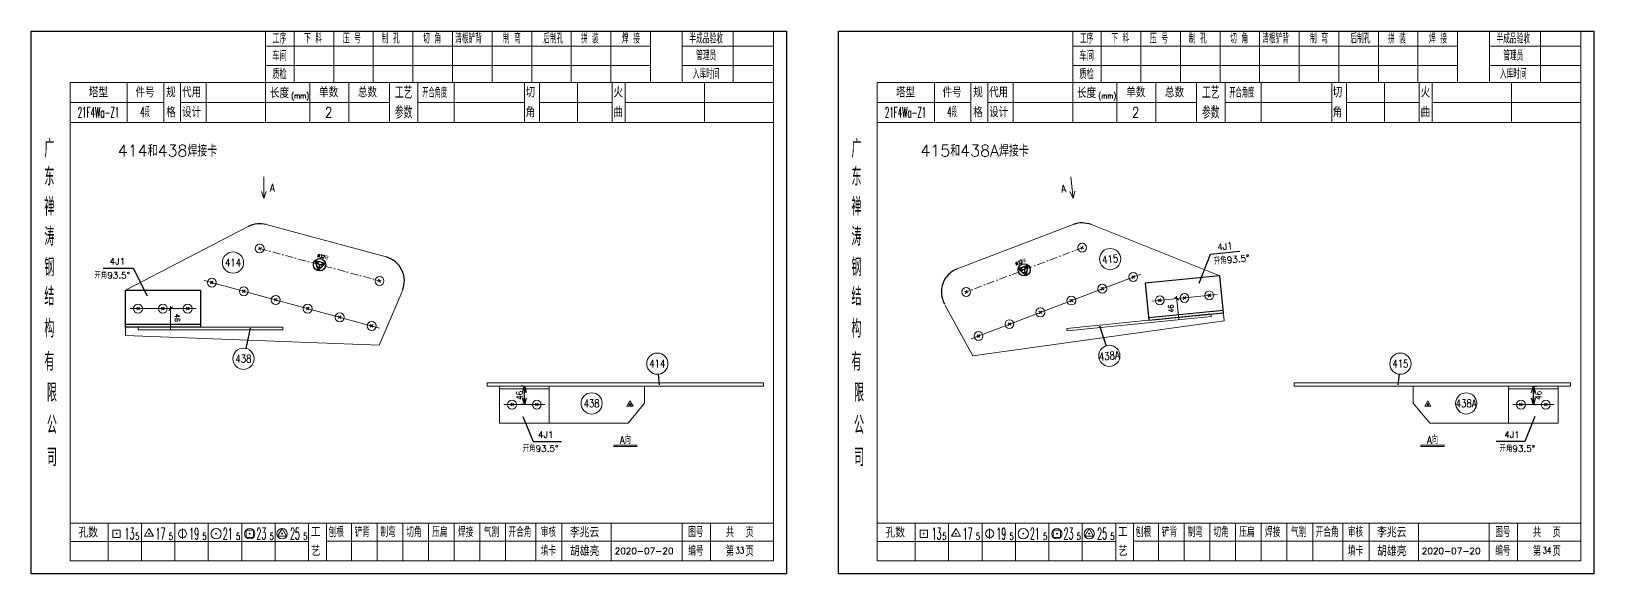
# Model space of a CAD drawing. Extents: x 1310 to 15542, y -76 to 8381.
# Drawn here: x 11817 to 12421, y 3664 to 3874 of the extents above; entities that cross this region are included whole.
import ezdxf
from ezdxf.enums import TextEntityAlignment as Align

# ---------------------------------------------------------------- set-up
doc = ezdxf.new("R2010")
doc.units = 0
doc.header["$MEASUREMENT"] = 0
doc.linetypes.add('一点画线', pattern=[5.2, 3, -1, 0.2, -1])
doc.layers.get('0').update_dxf_attribs({"linetype": 'CONTINUOUS', "lineweight": 25})
doc.layers.get('Defpoints').update_dxf_attribs({"linetype": 'CONTINUOUS'})
for name, color, linetype, lineweight in [('1', 7, 'CONTINUOUS', 25), ('2', 7, 'CONTINUOUS', 25), ('4', 7, 'CONTINUOUS', 25), ('5', 7, 'CONTINUOUS', 25)]:
    doc.layers.add(name, color=color, linetype=linetype, lineweight=lineweight)
doc.styles.add('DimFont', font='simplex.shx', dxfattribs={"width": 0.8, "bigfont": 'gbhzfs.shx'})
doc.styles.add('HZ', font='txt.shx', dxfattribs={"width": 0.7, "oblique": 12, "bigfont": 'hztxt.shx'})
doc.styles.get("Standard").update_dxf_attribs({"font": 'simplex.shx', "width": 0.7, "height": 3, "bigfont": 'gbhzfs.shx'})
doc.dimstyles.new('DHDxfDimStyleOpen30', dxfattribs={"dimtxt": 2.5, "dimasz": 2.5, "dimexe": 1.25, "dimexo": 0.625, "dimtad": 2, "dimtxsty": 'DimFont', "dimblk": 'OPEN30', "dimblk1": 'OPEN30', "dimblk2": 'OPEN30', "dimcen": 2.5, "dimadec": 0, "dimazin": 0, "dimtfac": 1, "dimtmove": 0, "dimatfit": 3, "dimfxl": 0, "dimarcsym": 0})

# ---------------------------------------------------------------- blocks, each defined once
blk = doc.blocks.new('板孔21.5')
at = {"layer": '5', "color": 7, "linetype": 'Continuous', "lineweight": 13}
for p, q in [((-0.3, -0.3), (0.3, 0.3)), ((0.3, -0.3), (-0.3, 0.3))]:
    blk.add_line(p, q, dxfattribs=at)
blk.add_circle((0, 0), 1, dxfattribs=at)
blk = doc.blocks.new('板孔17.5')
at = {"layer": '5', "color": 7, "linetype": 'Continuous', "lineweight": 13}
for p, q in [((0, 1), (-0.866, -0.5)), ((-0.3, -0.3), (0.3, 0.3)), ((0.3, -0.3), (-0.3, 0.3)), ((0.866, -0.5), (0, 1)), ((-0.866, -0.5), (0.866, -0.5))]:
    blk.add_line(p, q, dxfattribs=at)
at = {"layer": '5', "color": 7, "linetype": 'Continuous', "lineweight": 0}
blk.add_circle((0, 0), 0.1, dxfattribs=at)
blk = doc.blocks.new('_OPEN30')
at = {"color": 0, "linetype": 'ByBlock', "lineweight": -2}
for p, q in [((-1, 0.27), (0, 0)), ((0, 0), (-1, -0.27)), ((0, 0), (-1, 0))]:
    blk.add_line(p, q, dxfattribs=at)
blk = doc.blocks.new('*D24')
at = {"color": 0, "linetype": 'Continuous', "lineweight": -2}
for p, q in [((12006.81, 3736.37), (12006.17, 3736.37)), ((12006.81, 3729.24), (12006.17, 3729.24)), ((12007.42, 3731.74), (12007.42, 3733.87))]:
    blk.add_line(p, q, dxfattribs=at)
at = {"layer": 'Defpoints', "color": 0, "linetype": 'Continuous'}
for p in [(12007.42, 3736.37), (12007.43, 3736.37), (12007.43, 3729.24)]:
    blk.add_point(p, dxfattribs=at)
at = {"color": 0, "linetype": 'Continuous', "lineweight": -2, "xscale": 2.5, "yscale": 2.5, "zscale": 2.5}
for p, rotation in [((12007.42, 3736.37), 90), ((12007.42, 3729.24), 270)]:
    blk.add_blockref('_OPEN30', p, dxfattribs=dict(at, rotation=rotation))
at = {"color": 0, "linetype": 'Continuous', "insert": (12005.55, 3732.8), "char_height": 2.5, "attachment_point": 5, "rotation": 90, "style": 'DimFont'}
blk.add_mtext('46', dxfattribs=at)
blk = doc.blocks.new('*D27')
at = {"color": 0, "linetype": 'Continuous', "lineweight": -2}
for p, q in [((12398.24, 3736.37), (12398.88, 3736.37)), ((12397.63, 3731.74), (12397.63, 3733.87)), ((12398.24, 3729.24), (12398.88, 3729.24))]:
    blk.add_line(p, q, dxfattribs=at)
at = {"layer": 'Defpoints', "color": 0, "linetype": 'Continuous'}
for p in [(12397.62, 3736.37), (12397.63, 3736.37), (12397.62, 3729.24)]:
    blk.add_point(p, dxfattribs=at)
at = {"color": 0, "linetype": 'Continuous', "lineweight": -2, "xscale": 2.5, "yscale": 2.5, "zscale": 2.5}
for p, rotation in [((12397.63, 3736.37), 90), ((12397.63, 3729.24), 270)]:
    blk.add_blockref('_OPEN30', p, dxfattribs=dict(at, rotation=rotation))
at = {"color": 0, "linetype": 'Continuous', "insert": (12399.5, 3732.8), "char_height": 2.5, "attachment_point": 5, "rotation": 90, "style": 'DimFont'}
blk.add_mtext('46', dxfattribs=at)
blk = doc.blocks.new('CTJGK')
at = {"color": 6, "linetype": 'Continuous'}
for p, q in [((0, 209.97), (292.13, 209.97)), ((0, 0), (0, 209.97)), ((292.13, 209.97), (292.13, 0)), ((292.13, 0), (0, 0))]:
    blk.add_line(p, q, dxfattribs=at)

msp = doc.modelspace()

# ---------------------------------------------------------------- linework, layer by layer
at = {"color": 2}
for p, q in [((11926.559, 3785.064), (11930.529, 3783.988)), ((11927.612, 3781.088), (11926.559, 3785.064)), ((11930.529, 3783.988), (11927.612, 3781.088)), ((12202.197, 3783.24), (12198.354, 3781.774)), ((12201.546, 3779.179), (12202.197, 3783.24)), ((12198.354, 3781.774), (12201.546, 3779.179))]:
    msp.add_line(p, q, dxfattribs=at)
for p, q in [((11928.233, 3783.38), (11926.559, 3785.064)), ((11928.233, 3783.38), (11927.612, 3781.088)), ((11928.233, 3783.38), (11930.529, 3783.988)), ((12200.699, 3781.398), (12202.197, 3783.24)), ((12200.699, 3781.398), (12198.354, 3781.774)), ((12200.699, 3781.398), (12201.546, 3779.179))]:
    msp.add_line(p, q)
at = {"color": 0, "linetype": 'Continuous'}
for p, q in [((12272.601, 3787.309), (12268.21, 3776.081)), ((12284.1, 3788.461), (12272.601, 3787.309)), ((11844.544, 3782.093), (11856.1, 3782.093)), ((11856.1, 3782.093), (11861.589, 3771.359)), ((12276.323, 3779.133), (12247.534, 3776.248)), ((12277.759, 3764.803), (12276.323, 3779.133)), ((11853.212, 3773.587), (11882.145, 3773.587)), ((11853.212, 3759.185), (11853.212, 3773.587)), ((11882.145, 3773.587), (11882.145, 3759.185)), ((12247.534, 3776.248), (12248.97, 3761.918)), ((12248.87, 3762.913), (12277.659, 3765.798)), ((12248.97, 3761.918), (12277.759, 3764.803)), ((11882.145, 3760.185), (11853.212, 3760.185)), ((11882.145, 3759.185), (11853.212, 3759.185)), ((11901.406, 3758.883), (11899.669, 3750.988)), ((12229.836, 3759.698), (12232.351, 3752.015)), ((12059.666, 3736.832), (12059.255, 3741)), ((12345.384, 3736.832), (12345.796, 3741)), ((12006.814, 3724.605), (12010.753, 3714.996)), ((12398.237, 3724.605), (12394.298, 3714.996)), ((12010.753, 3714.996), (12021.753, 3714.996)), ((12394.298, 3714.996), (12383.298, 3714.996))]:
    msp.add_line(p, q, dxfattribs=at)
for centre, radius in [((11928.233, 3783.38), 2.375), ((11928.233, 3783.38), 1.187), ((12200.699, 3781.398), 2.375), ((12200.699, 3781.398), 1.187)]:
    msp.add_circle(centre, radius)
for centre, start, end in [((11905.062, 3789.66), 74.834253, 117.412651), ((12223.128, 3789.957), 68.309476, 110.887875), ((11951.404, 3777.099), 337.029151, 74.834253), ((12178.27, 3772.838), 110.887875, 208.692977)]:
    msp.add_arc(centre, 9.603, start, end, dxfattribs=at)
at = {"layer": '1', "color": 7, "linetype": 'Continuous', "lineweight": 18}
for p, q in [((11907.575, 3798.929), (11953.916, 3786.368)), ((12219.705, 3798.929), (12174.846, 3781.81))]:
    msp.add_line(p, q, dxfattribs=at)
at = {"layer": '2', "color": 9, "linetype": '一点画线', "lineweight": 13}
for p, q in [((11905.062, 3789.66), (11951.404, 3777.099)), ((12223.128, 3789.957), (12178.27, 3772.838))]:
    msp.add_line(p, q, dxfattribs=at)
at = {"layer": '4', "color": 1, "linetype": 'Continuous', "lineweight": 18}
for p, q in [((11816.712, 3873.741), (11816.712, 3663.771)), ((12108.842, 3873.741), (11816.712, 3873.741)), ((11907.342, 3873.741), (11907.342, 3853.901)), ((11918.372, 3873.741), (11918.372, 3853.881)), ((11933.682, 3873.741), (11933.682, 3853.881)), ((11949.002, 3873.741), (11949.002, 3853.881)), ((11964.312, 3873.741), (11964.312, 3853.881)), ((11979.622, 3873.741), (11979.622, 3853.881)), ((11994.932, 3873.741), (11994.932, 3853.881)), ((12010.252, 3873.741), (12010.252, 3853.881)), ((12025.562, 3873.741), (12025.562, 3853.881)), ((12040.872, 3873.741), (12040.872, 3853.881)), ((12056.182, 3873.741), (12056.182, 3853.901)), ((12056.182, 3873.741), (12056.182, 3853.881)), ((12068.462, 3873.741), (12068.462, 3853.881)), ((12088.212, 3873.741), (12088.212, 3853.881)), ((12103.792, 3873.741), (12103.792, 3853.881)), ((12108.842, 3843.941), (12108.842, 3873.741)), ((12128.842, 3873.741), (12128.842, 3663.771)), ((12420.972, 3873.741), (12128.842, 3873.741)), ((12219.472, 3873.741), (12219.472, 3853.901)), ((12230.502, 3873.741), (12230.502, 3853.881)), ((12245.812, 3873.741), (12245.812, 3853.881)), ((12261.132, 3873.741), (12261.132, 3853.881)), ((12276.442, 3873.741), (12276.442, 3853.881)), ((12291.752, 3873.741), (12291.752, 3853.881)), ((12307.062, 3873.741), (12307.062, 3853.881)), ((12322.382, 3873.741), (12322.382, 3853.881)), ((12337.692, 3873.741), (12337.692, 3853.881)), ((12353.002, 3873.741), (12353.002, 3853.881)), ((12368.312, 3873.741), (12368.312, 3853.901)), ((12368.312, 3873.741), (12368.312, 3853.881)), ((12380.592, 3873.741), (12380.592, 3853.881)), ((12400.342, 3873.741), (12400.342, 3853.881)), ((12415.922, 3873.741), (12415.922, 3853.881)), ((12420.972, 3843.941), (12420.972, 3873.741)), ((12056.182, 3868.011), (11907.342, 3868.011)), ((12103.792, 3868.011), (12068.462, 3868.011)), ((12368.312, 3868.011), (12219.472, 3868.011)), ((12415.922, 3868.011), (12380.592, 3868.011)), ((12056.182, 3860.531), (11907.342, 3860.531)), ((12103.792, 3860.531), (12068.462, 3860.531)), ((12368.312, 3860.531), (12219.472, 3860.531)), ((12415.922, 3860.531), (12380.592, 3860.531)), ((11831.722, 3853.881), (11831.722, 3668.821)), ((12103.792, 3853.881), (11831.722, 3853.881)), ((11853.842, 3853.891), (11853.842, 3838.471)), ((11867.992, 3838.471), (11867.992, 3853.881)), ((11874.492, 3838.471), (11874.492, 3853.881)), ((11884.362, 3853.881), (11884.362, 3838.471)), ((11907.342, 3853.901), (11907.342, 3838.471)), ((11924.462, 3853.881), (11924.462, 3838.471)), ((11939.512, 3853.881), (11939.512, 3838.471)), ((11955.212, 3853.881), (11955.212, 3838.471)), ((11966.272, 3853.881), (11966.272, 3838.471)), ((11980.222, 3853.881), (11980.222, 3838.471)), ((12007.522, 3853.881), (12007.522, 3838.471)), ((12013.282, 3853.881), (12013.282, 3838.471)), ((12027.902, 3853.881), (12027.902, 3838.471)), ((12041.362, 3853.881), (12041.362, 3838.471)), ((12046.352, 3853.881), (12046.352, 3838.471)), ((12077.092, 3853.881), (12077.092, 3838.471)), ((12103.792, 3668.821), (12103.792, 3853.881)), ((12143.852, 3853.881), (12143.852, 3668.821)), ((12415.922, 3853.881), (12143.852, 3853.881)), ((12165.972, 3853.891), (12165.972, 3838.471)), ((12180.122, 3838.471), (12180.122, 3853.881)), ((12186.622, 3838.471), (12186.622, 3853.881)), ((12196.492, 3853.881), (12196.492, 3838.471)), ((12219.472, 3853.901), (12219.472, 3838.471)), ((12236.592, 3853.881), (12236.592, 3838.471)), ((12251.642, 3853.881), (12251.642, 3838.471)), ((12267.342, 3853.881), (12267.342, 3838.471)), ((12278.402, 3853.881), (12278.402, 3838.471)), ((12292.352, 3853.881), (12292.352, 3838.471)), ((12319.652, 3853.881), (12319.652, 3838.471)), ((12325.412, 3853.881), (12325.412, 3838.471)), ((12340.032, 3853.881), (12340.032, 3838.471)), ((12353.492, 3853.881), (12353.492, 3838.471)), ((12358.482, 3853.881), (12358.482, 3838.471)), ((12389.222, 3853.881), (12389.222, 3838.471)), ((12415.922, 3668.821), (12415.922, 3853.881)), ((11867.992, 3846.121), (11831.722, 3846.121)), ((11955.212, 3846.171), (11874.492, 3846.171)), ((11966.272, 3846.171), (12007.522, 3846.171)), ((12013.282, 3846.171), (12041.362, 3846.171)), ((12046.352, 3846.171), (12103.972, 3846.171)), ((12108.842, 3663.771), (12108.842, 3843.941)), ((12180.122, 3846.121), (12143.852, 3846.121)), ((12267.342, 3846.171), (12186.622, 3846.171)), ((12278.402, 3846.171), (12319.652, 3846.171)), ((12325.412, 3846.171), (12353.492, 3846.171)), ((12358.482, 3846.171), (12416.102, 3846.171)), ((12420.972, 3663.771), (12420.972, 3843.941)), ((12103.972, 3838.471), (11831.722, 3838.471)), ((12416.102, 3838.471), (12143.852, 3838.471)), ((11831.722, 3683.351), (12103.792, 3683.351)), ((11846.412, 3683.351), (11846.412, 3668.821)), ((11859.342, 3668.821), (11859.342, 3683.351)), ((11872.272, 3683.351), (11872.272, 3668.821)), ((11885.192, 3668.821), (11885.192, 3683.351)), ((11898.122, 3683.351), (11898.122, 3668.821)), ((11911.052, 3668.821), (11911.052, 3683.351)), ((11923.972, 3668.821), (11923.972, 3683.351)), ((11930.842, 3668.821), (11930.842, 3683.351)), ((11940.502, 3668.821), (11940.502, 3683.351)), ((11950.442, 3668.821), (11950.442, 3683.351)), ((11960.382, 3668.821), (11960.382, 3683.351)), ((11970.332, 3668.821), (11970.332, 3683.351)), ((11980.272, 3668.821), (11980.272, 3683.351)), ((11990.212, 3668.821), (11990.212, 3683.351)), ((12000.162, 3668.821), (12000.162, 3683.351)), ((12011.802, 3668.821), (12011.802, 3683.351)), ((12021.952, 3668.821), (12021.952, 3683.351)), ((12041.012, 3668.821), (12041.012, 3683.351)), ((12068.392, 3668.821), (12068.392, 3683.351)), ((12079.352, 3668.821), (12079.352, 3683.351)), ((12143.852, 3683.351), (12415.922, 3683.351)), ((12158.542, 3683.351), (12158.542, 3668.821)), ((12171.472, 3668.821), (12171.472, 3683.351)), ((12184.402, 3683.351), (12184.402, 3668.821)), ((12197.322, 3668.821), (12197.322, 3683.351)), ((12210.252, 3683.351), (12210.252, 3668.821)), ((12223.182, 3668.821), (12223.182, 3683.351)), ((12236.102, 3668.821), (12236.102, 3683.351)), ((12242.972, 3668.821), (12242.972, 3683.351)), ((12252.632, 3668.821), (12252.632, 3683.351)), ((12262.572, 3668.821), (12262.572, 3683.351)), ((12272.512, 3668.821), (12272.512, 3683.351)), ((12282.462, 3668.821), (12282.462, 3683.351)), ((12292.402, 3668.821), (12292.402, 3683.351)), ((12302.342, 3668.821), (12302.342, 3683.351)), ((12312.292, 3668.821), (12312.292, 3683.351)), ((12323.932, 3668.821), (12323.932, 3683.351)), ((12334.082, 3668.821), (12334.082, 3683.351)), ((12353.142, 3668.821), (12353.142, 3683.351)), ((12380.522, 3668.821), (12380.522, 3683.351)), ((12391.482, 3668.821), (12391.482, 3683.351)), ((11923.972, 3676.221), (11831.722, 3676.221)), ((11930.802, 3676.381), (12103.792, 3676.381)), ((12236.102, 3676.221), (12143.852, 3676.221)), ((12242.932, 3676.381), (12415.922, 3676.381)), ((11831.722, 3668.821), (12103.792, 3668.821)), ((12143.852, 3668.821), (12415.922, 3668.821)), ((11816.712, 3663.771), (12108.842, 3663.771)), ((12128.842, 3663.771), (12420.972, 3663.771))]:
    msp.add_line(p, q, dxfattribs=at)
at = {"layer": '4', "color": 7, "linetype": 'Continuous', "lineweight": 13}
for p, q in [((11848.298, 3677.857), (11848.298, 3680.685)), ((11848.298, 3680.685), (11851.126, 3680.685)), ((11851.126, 3680.685), (11851.126, 3677.857)), ((11862.212, 3681.271), (11860.48, 3678.271)), ((11863.944, 3678.271), (11862.212, 3681.271)), ((11875.212, 3681.271), (11875.212, 3677.271)), ((11899.798, 3677.857), (11899.798, 3680.685)), ((11899.798, 3680.685), (11902.626, 3680.685)), ((11902.626, 3680.685), (11902.626, 3677.857)), ((11913.712, 3681.271), (11911.98, 3678.271)), ((11915.444, 3678.271), (11913.712, 3681.271)), ((12160.428, 3677.857), (12160.428, 3680.685)), ((12160.428, 3680.685), (12163.256, 3680.685)), ((12163.256, 3680.685), (12163.256, 3677.857)), ((12174.342, 3681.271), (12172.61, 3678.271)), ((12176.074, 3678.271), (12174.342, 3681.271)), ((12187.342, 3681.271), (12187.342, 3677.271)), ((12211.928, 3677.857), (12211.928, 3680.685)), ((12211.928, 3680.685), (12214.756, 3680.685)), ((12214.756, 3680.685), (12214.756, 3677.857)), ((12225.842, 3681.271), (12224.11, 3678.271)), ((12227.574, 3678.271), (12225.842, 3681.271)), ((11851.126, 3677.857), (11848.298, 3677.857)), ((11849.512, 3679.071), (11849.912, 3679.471)), ((11849.912, 3679.071), (11849.512, 3679.471)), ((11860.48, 3678.271), (11863.944, 3678.271)), ((11862.012, 3679.071), (11862.412, 3679.471)), ((11862.412, 3679.071), (11862.012, 3679.471)), ((11888.012, 3679.071), (11888.412, 3679.471)), ((11888.412, 3679.071), (11888.012, 3679.471)), ((11902.626, 3677.857), (11899.798, 3677.857)), ((11901.012, 3679.071), (11901.412, 3679.471)), ((11901.412, 3679.071), (11901.012, 3679.471)), ((11911.98, 3678.271), (11915.444, 3678.271)), ((11913.512, 3679.071), (11913.912, 3679.471)), ((11913.912, 3679.071), (11913.512, 3679.471)), ((12163.256, 3677.857), (12160.428, 3677.857)), ((12161.642, 3679.071), (12162.042, 3679.471)), ((12162.042, 3679.071), (12161.642, 3679.471)), ((12172.61, 3678.271), (12176.074, 3678.271)), ((12174.142, 3679.071), (12174.542, 3679.471)), ((12174.542, 3679.071), (12174.142, 3679.471)), ((12200.142, 3679.071), (12200.542, 3679.471)), ((12200.542, 3679.071), (12200.142, 3679.471)), ((12214.756, 3677.857), (12211.928, 3677.857)), ((12213.142, 3679.071), (12213.542, 3679.471)), ((12213.542, 3679.071), (12213.142, 3679.471)), ((12224.11, 3678.271), (12227.574, 3678.271)), ((12225.642, 3679.071), (12226.042, 3679.471)), ((12226.042, 3679.071), (12225.642, 3679.471))]:
    msp.add_line(p, q, dxfattribs=at)
for centre, radius in [((11875.212, 3679.271), 1.6), ((11888.212, 3679.271), 2), ((11901.212, 3679.271), 2), ((11913.712, 3679.271), 2), ((12187.342, 3679.271), 1.6), ((12200.342, 3679.271), 2), ((12213.342, 3679.271), 2), ((12225.842, 3679.271), 2)]:
    msp.add_circle(centre, radius, dxfattribs=at)
at = {"layer": '5', "color": 7, "linetype": 'Continuous', "lineweight": 13}
for p, q in [((11906.654, 3808.953), (11906.654, 3817.353)), ((12219.621, 3808.995), (12218.784, 3817.353)), ((11906.654, 3808.953), (11905.72, 3811.753)), ((11906.654, 3808.953), (11907.587, 3811.753)), ((12219.621, 3808.995), (12218.413, 3811.688)), ((12219.621, 3808.995), (12220.271, 3811.874)), ((11853.212, 3773.587), (11900.641, 3798.185)), ((12276.323, 3779.133), (12226.677, 3798.88)), ((12278.077, 3761.616), (12276.323, 3779.133)), ((11853.213, 3755.981), (11853.212, 3773.587)), ((11960.096, 3773.017), (11951.303, 3752.254)), ((12170.029, 3767.909), (12180.848, 3748.126)), ((11858.015, 3759.185), (11914.07, 3759.185)), ((11858.015, 3759.185), (11858.015, 3758.222)), ((11914.07, 3759.185), (11914.07, 3758.222)), ((12180.848, 3748.126), (12278.077, 3761.616)), ((12272.98, 3764.324), (12217.204, 3758.735)), ((12217.204, 3758.735), (12217.3, 3757.777)), ((12273.076, 3763.366), (12217.3, 3757.777)), ((12272.98, 3764.324), (12273.076, 3763.366)), ((11951.303, 3752.254), (11853.213, 3755.981)), ((11858.015, 3758.222), (11914.07, 3758.222)), ((11993.018, 3736.371), (11993.018, 3737.651)), ((11993.018, 3737.651), (12099.902, 3737.651)), ((12099.902, 3736.371), (11993.018, 3736.371)), ((11997.822, 3736.371), (12053.877, 3736.371)), ((11997.838, 3722.041), (11997.822, 3736.371)), ((11997.822, 3736.371), (12053.877, 3736.371)), ((11997.822, 3735.371), (12017.028, 3735.371)), ((12017.044, 3722.064), (12017.026, 3736.394)), ((12053.877, 3736.371), (12053.877, 3729.828)), ((12099.902, 3737.651), (12099.902, 3736.371)), ((12412.032, 3737.651), (12305.148, 3737.651)), ((12305.148, 3737.651), (12305.148, 3736.371)), ((12305.148, 3736.371), (12412.032, 3736.371)), ((12407.229, 3736.371), (12351.174, 3736.371)), ((12351.174, 3736.371), (12351.174, 3729.828)), ((12407.229, 3736.371), (12351.174, 3736.371)), ((12388.007, 3722.064), (12388.024, 3736.394)), ((12407.229, 3735.371), (12388.023, 3735.371)), ((12407.213, 3722.041), (12407.229, 3736.371)), ((12412.032, 3736.371), (12412.032, 3737.651)), ((12053.877, 3729.828), (12047.495, 3722.1)), ((12351.174, 3729.828), (12357.556, 3722.1)), ((12047.495, 3722.1), (11997.838, 3722.041)), ((12357.556, 3722.1), (12407.213, 3722.041)), ((12041.86, 3713.541), (12051.06, 3713.541)), ((12041.86, 3713.041), (12051.06, 3713.041)), ((12363.19, 3713.541), (12353.99, 3713.541)), ((12363.19, 3713.041), (12353.99, 3713.041))]:
    msp.add_line(p, q, dxfattribs=at)
at = {"layer": '5', "color": 94, "linetype": 'Continuous', "lineweight": 13}
for p, q in [((11883.565, 3777.247), (11951.333, 3758.878)), ((12245.756, 3779.749), (12180.158, 3754.715)), ((12275.345, 3771.797), (12250.072, 3769.267)), ((11854.917, 3766.385), (11880.316, 3766.387)), ((11999.534, 3729.227), (12015.331, 3729.246)), ((12405.517, 3729.227), (12389.72, 3729.246))]:
    msp.add_line(p, q, dxfattribs=at)
at = {"layer": '5', "color": 8, "linetype": 'Continuous', "lineweight": 13}
for p, q in [((12258.949, 3770.866), (12260.497, 3769.6)), ((12260.541, 3762.073), (12259.623, 3771.228)), ((11867.617, 3766.386), (11871.617, 3766.386)), ((11871.324, 3767.093), (11869.91, 3765.679)), ((11870.617, 3758.185), (11870.617, 3767.386)), ((12262.708, 3770.532), (12258.728, 3770.133))]:
    msp.add_line(p, q, dxfattribs=at)
at = {"layer": '5', "color": 7, "linetype": 'Continuous', "lineweight": 13}
for centre in [(12233.961, 3785.559), (11894.722, 3784.204), (11898.788, 3746.983), (12058.852, 3745.08), (12233.627, 3748.118), (12346.199, 3745.08), (12033.415, 3729.704), (12371.636, 3729.704)]:
    msp.add_circle(centre, 4.1, dxfattribs=at)

# ---------------------------------------------------------------- block references
at = {"color": 0, "linetype": 'Continuous'}
for p in [(11816.712, 3663.771), (12128.842, 3663.771)]:
    msp.add_blockref('CTJGK', p, dxfattribs=at)
at = {"layer": '1', "color": 7, "linetype": 'Continuous', "lineweight": 0, "yscale": 1.72050292097083, "zscale": 1.720502920970603}
for p, xscale, rotation in [((11905.062, 3789.66), -1.720502920969125, 164.8342528270491), ((12223.128, 3789.957), 1.720502920970678, 200.8878747315923), ((11951.404, 3777.099), -1.720502920969125, 164.8342528270491), ((12178.27, 3772.838), 1.720502920970678, 200.8878747315923)]:
    msp.add_blockref('板孔21.5', p, dxfattribs=dict(at, xscale=xscale, rotation=rotation))
at = {"layer": '5', "color": 1, "linetype": 'Continuous', "lineweight": 13}
for name, p, xscale, yscale, zscale in [('板孔21.5', (11886.554, 3776.437), 1.720511572275427, 1.720511572275427, 1.720511572275882), ('板孔21.5', (11898.912, 3773.087), 1.720511572275427, 1.720511572275427, 1.720511572275882), ('板孔21.5', (11911.27, 3769.737), 1.720511572275427, 1.720511572275427, 1.720511572275882), ('板孔21.5', (11858.014, 3766.385), 1.720511572275427, 1.720511572275427, 1.720511572275882), ('板孔21.5', (11867.617, 3766.386), 1.720511572275427, 1.720511572275427, 1.720511572275882), ('板孔21.5', (11877.219, 3766.386), 1.720511572275427, 1.720511572275427, 1.720511572275882), ('板孔21.5', (11923.628, 3766.388), 1.720511572275427, 1.720511572275427, 1.720511572275882), ('板孔21.5', (11935.986, 3763.038), 1.720511572275427, 1.720511572275427, 1.720511572275882), ('板孔21.5', (11948.344, 3759.689), 1.720511572275427, 1.720511572275427, 1.720511572275882), ('板孔21.5', (12002.631, 3729.231), 1.720511572275427, 1.720511572275427, 1.720511572275882), ('板孔21.5', (12012.234, 3729.242), 1.720511572275427, 1.720511572275427, 1.720511572275882), ('板孔17.5', (12048.245, 3729.285), 1.400416396038054, 1.400416396038054, 1.400416396038509), ('板孔17.5', (12356.806, 3729.285), -1.400416396038054, 1.400416396038054, 1.400416396038509), ('板孔21.5', (12392.817, 3729.242), -1.720511572275427, 1.720511572275427, 1.720511572275882), ('板孔21.5', (12402.42, 3729.231), -1.720511572275427, 1.720511572275427, 1.720511572275882)]:
    msp.add_blockref(name, p, dxfattribs=dict(at, xscale=xscale, yscale=yscale, zscale=zscale))
at = {"layer": '5', "color": 1, "linetype": 'Continuous', "lineweight": 13, "xscale": -1.72051157227575, "yscale": 1.720511572275427, "zscale": 1.720511572275882, "rotation": 5.722127558654116}
for p in [(12242.863, 3778.645), (12218.938, 3769.514), (12230.9, 3774.08), (12253.153, 3769.575), (12262.708, 3770.532), (12272.263, 3771.488), (12206.976, 3764.949), (12195.013, 3760.384), (12183.051, 3755.819)]:
    msp.add_blockref('板孔21.5', p, dxfattribs=at)

# ---------------------------------------------------------------- texts
at = {"color": 7, "style": 'HZ', "width": 0.8}
for rotation, p in [(344.834253, (11927.271, 3786.406)), (20.887875, (12197.55, 3783.053))]:
    msp.add_text('%%C32钻', height=1.2804, rotation=rotation, dxfattribs=at).set_placement(p)
at = {"layer": '4', "color": 1, "linetype": 'Continuous', "lineweight": 25}
for s, height, width, p in [('工序', 3.7, 0.7, (11912.712, 3870.871)), ('下 料', 3.7, 0.7, (11925.712, 3870.871)), ('压 号', 3.7, 0.7, (11940.712, 3870.871)), ('制 孔', 3.7, 0.7, (11955.712, 3870.871)), ('切 角', 3.7, 0.7, (11971.712, 3870.871)), ('清根铲背 ', 3.7, 0.7, (11986.712, 3870.871)), (' 制 弯', 3.7, 0.7, (12001.712, 3870.871)), (' 后制孔', 3.7, 0.7, (12017.712, 3870.871)), ('拼 装', 3.7, 0.7, (12032.712, 3870.871)), (' 焊 接', 3.7, 0.7, (12047.712, 3870.871)), ('半成品验收', 3.7, 0.7, (12077.712, 3870.871)), ('工序', 3.7, 0.7, (12224.842, 3870.871)), ('下 料', 3.7, 0.7, (12237.842, 3870.871)), ('压 号', 3.7, 0.7, (12252.842, 3870.871)), ('制 孔', 3.7, 0.7, (12267.842, 3870.871)), ('切 角', 3.7, 0.7, (12283.842, 3870.871)), ('清根铲背 ', 3.7, 0.7, (12298.842, 3870.871)), (' 制 弯', 3.7, 0.7, (12313.842, 3870.871)), (' 后制孔', 3.7, 0.7, (12329.842, 3870.871)), ('拼 装', 3.7, 0.7, (12344.842, 3870.871)), (' 焊 接', 3.7, 0.7, (12359.842, 3870.871)), ('半成品验收', 3.7, 0.7, (12389.842, 3870.871)), ('车间', 4, 0.7, (11912.712, 3864.271)), ('管理员', 3.7, 0.7, (12077.712, 3864.271)), ('车间', 4, 0.7, (12224.842, 3864.271)), ('管理员', 3.7, 0.7, (12389.842, 3864.271)), ('质检', 4, 0.7, (11912.712, 3857.211)), ('入库时间', 3.7, 0.7, (12077.712, 3857.211)), ('质检', 4, 0.7, (12224.842, 3857.211)), ('入库时间', 3.7, 0.7, (12389.842, 3857.211)), ('(mm)', 2.24, 0.7, (11920.712, 3848.771)), ('工艺', 4.8, 0.7, (11960.712, 3850.031)), ('开合角度', 4, 0.6, (11972.712, 3850.031)), ('(mm)', 2.24, 0.7, (12232.842, 3848.771)), ('工艺', 4.8, 0.7, (12272.842, 3850.031)), ('开合角度', 4, 0.6, (12284.842, 3850.031)), ('21F4Wa-Z1', 4, 0.5, (11842.712, 3842.291)), ('4段', 4, 0.5, (11860.712, 3842.541)), ('2', 4, 0.8, (11931.712, 3842.321)), ('参数', 4.8, 0.7, (11960.712, 3842.321)), ('21F4Wa-Z1', 4, 0.5, (12154.842, 3842.291)), ('4段', 4, 0.5, (12172.842, 3842.541)), ('2', 4, 0.8, (12243.842, 3842.321)), ('参数', 4.8, 0.7, (12272.842, 3842.321)), ('广', 6.96, 0.7, (11823.712, 3828.241)), ('广', 6.96, 0.7, (12135.842, 3828.241)), ('东', 6.96, 0.7, (11823.712, 3817.451)), ('东', 6.96, 0.7, (12135.842, 3817.451)), ('禅', 6.96, 0.7, (11823.712, 3805.861)), ('禅', 6.96, 0.7, (12135.842, 3805.861)), ('涛', 6.96, 0.7, (11823.712, 3794.261)), ('涛', 6.96, 0.7, (12135.842, 3794.261)), ('钢', 6.96, 0.7, (11823.712, 3782.371)), ('钢', 6.96, 0.7, (12135.842, 3782.371)), ('结', 6.96, 0.7, (11823.712, 3771.061)), ('结', 6.96, 0.7, (12135.842, 3771.061)), ('构', 6.96, 0.7, (11823.712, 3758.681)), ('构', 6.96, 0.7, (12135.842, 3758.681)), ('有', 6.96, 0.7, (11823.712, 3745.871)), ('有', 6.96, 0.7, (12135.842, 3745.871)), ('限', 6.96, 0.7, (11824.712, 3733.871)), ('限', 6.96, 0.7, (12136.842, 3733.871)), ('公', 6.96, 0.7, (11824.712, 3721.331)), ('公', 6.96, 0.7, (12136.842, 3721.331)), ('司', 6.96, 0.7, (11824.712, 3708.851)), ('司', 6.96, 0.7, (12136.842, 3708.851)), ('13', 4.47, 0.5, (11854.712, 3679.271)), ('17', 4.47, 0.5, (11866.712, 3679.271)), ('19', 4.47, 0.5, (11879.712, 3679.271)), ('21', 4.47, 0.5, (11892.712, 3679.271)), ('23', 4.47, 0.5, (11905.712, 3679.271)), ('25', 4.47, 0.5, (11918.712, 3679.271)), ('刨根', 3.7, 0.8, (11934.712, 3679.871)), ('铲背', 3.7, 0.8, (11944.712, 3679.871)), ('制弯', 3.7, 0.8, (11954.712, 3679.871)), ('切角', 3.7, 0.8, (11964.712, 3679.871)), ('压扁', 3.7, 0.8, (11974.712, 3679.871)), ('焊接', 3.7, 0.8, (11984.712, 3679.871)), ('气割', 3.7, 0.8, (11994.712, 3679.871)), ('开合角', 3.7, 0.8, (12005.712, 3679.871)), ('审核', 3.7, 0.8, (12016.712, 3679.871)), ('图号', 3.7, 0.8, (12073.712, 3679.871)), ('共  页', 4, 0.8, (12090.712, 3679.871)), ('13', 4.47, 0.5, (12166.842, 3679.271)), ('17', 4.47, 0.5, (12178.842, 3679.271)), ('19', 4.47, 0.5, (12191.842, 3679.271)), ('21', 4.47, 0.5, (12204.842, 3679.271)), ('23', 4.47, 0.5, (12217.842, 3679.271)), ('25', 4.47, 0.5, (12230.842, 3679.271)), ('刨根', 3.7, 0.8, (12246.842, 3679.871)), ('铲背', 3.7, 0.8, (12256.842, 3679.871)), ('制弯', 3.7, 0.8, (12266.842, 3679.871)), ('切角', 3.7, 0.8, (12276.842, 3679.871)), ('压扁', 3.7, 0.8, (12286.842, 3679.871)), ('焊接', 3.7, 0.8, (12296.842, 3679.871)), ('气割', 3.7, 0.8, (12306.842, 3679.871)), ('开合角', 3.7, 0.8, (12317.842, 3679.871)), ('审核', 3.7, 0.8, (12328.842, 3679.871)), ('图号', 3.7, 0.8, (12385.842, 3679.871)), ('共  页', 4, 0.8, (12402.842, 3679.871)), ('5', 2.68, 0.6, (11857.712, 3678.271)), ('5', 2.68, 0.6, (11870.712, 3678.271)), ('5', 2.68, 0.6, (11883.712, 3678.271)), ('5', 2.68, 0.6, (11896.712, 3678.271)), ('5', 2.68, 0.6, (11909.712, 3678.271)), ('5', 2.68, 0.6, (11922.712, 3678.271)), ('填卡', 3.7, 0.8, (12016.712, 3672.601)), ('编号', 3.7, 0.8, (12073.712, 3672.601)), ('第  页', 4, 0.8, (12090.712, 3672.601)), ('5', 2.68, 0.6, (12169.842, 3678.271)), ('5', 2.68, 0.6, (12182.842, 3678.271)), ('5', 2.68, 0.6, (12195.842, 3678.271)), ('5', 2.68, 0.6, (12208.842, 3678.271)), ('5', 2.68, 0.6, (12221.842, 3678.271)), ('5', 2.68, 0.6, (12234.842, 3678.271)), ('填卡', 3.7, 0.8, (12328.842, 3672.601)), ('编号', 3.7, 0.8, (12385.842, 3672.601)), ('第  页', 4, 0.8, (12402.842, 3672.601))]:
    msp.add_text(s, height=height, dxfattribs=dict(at, width=width)).set_placement(p, align=Align.MIDDLE_CENTER)
for s, height, p in [('塔型', 3.7, (11842.712, 3850.001)), ('件号', 3.7, (11860.712, 3850.001)), ('规', 3.7, (11870.712, 3850.031)), ('代用', 3.7, (11878.712, 3850.031)), ('长度', 3.7, (11912.712, 3849.771)), ('单数', 3.7, (11931.712, 3850.031)), ('总数', 3.7, (11946.712, 3850.031)), ('切', 3.7, (12009.712, 3850.031)), ('火', 3.7, (12043.712, 3850.031)), ('塔型', 3.7, (12154.842, 3850.001)), ('件号', 3.7, (12172.842, 3850.001)), ('规', 3.7, (12182.842, 3850.031)), ('代用', 3.7, (12190.842, 3850.031)), ('长度', 3.7, (12224.842, 3849.771)), ('单数', 3.7, (12243.842, 3850.031)), ('总数', 3.7, (12258.842, 3850.031)), ('切', 3.7, (12321.842, 3850.031)), ('火', 3.7, (12355.842, 3850.031)), ('格', 3.7, (11870.712, 3842.321)), ('设计', 3.7, (11878.712, 3842.321)), ('角', 3.7, (12009.712, 3842.321)), ('曲', 3.7, (12043.712, 3842.321)), ('格', 3.7, (12182.842, 3842.321)), ('设计', 3.7, (12190.842, 3842.321)), ('角', 3.7, (12321.842, 3842.321)), ('曲', 3.7, (12355.842, 3842.321)), ('4J1', 2.5, (11850.042, 3784.683)), ('开角93.5%%D', 2.5, (11848.004, 3779.298)), ('4J1', 2.5, (12015.694, 3717.587)), ('4J1', 2.5, (12389.356, 3717.587)), ('开角93.5%%D', 2.5, (12013.657, 3712.202)), ('开角93.5%%D', 2.5, (12391.394, 3712.202)), ('孔数', 4, (11838.712, 3679.791)), ('工', 3.7, (11926.712, 3679.871)), ('李兆云', 4, (12030.712, 3679.871)), ('孔数', 4, (12150.842, 3679.791)), ('工', 3.7, (12238.842, 3679.871)), ('李兆云', 4, (12342.842, 3679.871)), ('艺', 3.7, (11926.712, 3672.521)), ('胡雄亮', 4, (12030.712, 3672.601)), ('艺', 3.7, (12238.842, 3672.521)), ('胡雄亮', 4, (12342.842, 3672.601)), ('2020-07-20', 2.5, (12053.712, 3672.601)), ('2020-07-20', 2.5, (12365.842, 3672.601))]:
    msp.add_text(s, height=height, dxfattribs=at).set_placement(p, align=Align.MIDDLE_CENTER)
at = {"layer": '4', "color": 6, "linetype": 'Continuous', "lineweight": 25}
for s, p in [('414和438焊接卡', (11869.381, 3827.506)), ('415和438A焊接卡', (12181.511, 3827.506))]:
    msp.add_text(s, height=4.5, dxfattribs=at).set_placement(p, align=Align.MIDDLE_CENTER)
at = {"layer": '4', "color": 1, "linetype": 'Continuous', "lineweight": 25}
for s, p in [('4J1', (12278.37, 3790.49)), ('开角93.5%%D', (12280.935, 3785.335))]:
    msp.add_text(s, height=2.5, rotation=5.722128, dxfattribs=at).set_placement(p, align=Align.MIDDLE_CENTER)
at = {"layer": '4', "color": 6, "linetype": 'Continuous', "lineweight": 25, "width": 0.8}
for s, p in [('33', (12090.737, 3672.829)), ('34', (12402.867, 3672.829))]:
    msp.add_text(s, height=2.5, dxfattribs=at).set_placement(p, align=Align.MIDDLE_CENTER)
at = {"layer": '5', "color": 1, "linetype": 'Continuous', "lineweight": 13, "width": 0.8}
msp.add_text('A', height=3, dxfattribs=at).set_placement((11909.054, 3813.153), align=Align.MIDDLE_LEFT)
msp.add_text('A', height=3, rotation=5.722128, dxfattribs=at).set_placement((12214.995, 3812.753), align=Align.MIDDLE_LEFT)
for s, p in [('414', (11894.722, 3784.204)), ('438', (11898.788, 3746.983)), ('414', (12058.852, 3745.08)), ('415', (12346.199, 3745.08)), ('438', (12033.415, 3729.704)), ('438A', (12371.636, 3729.704))]:
    msp.add_text(s, height=3, dxfattribs=at).set_placement(p, align=Align.MIDDLE_CENTER)
for s, p in [('415', (12233.961, 3785.559)), ('438A', (12233.627, 3748.118))]:
    msp.add_text(s, height=3, rotation=5.722128, dxfattribs=at).set_placement(p, align=Align.MIDDLE_CENTER)
at = {"layer": '5', "color": 8, "linetype": 'Continuous', "lineweight": 13, "width": 0.8}
for rotation, p in [(95.722128, (12259.087, 3766.55)), (270, (11871.617, 3762.785))]:
    msp.add_text('46', height=2, rotation=rotation, dxfattribs=at).set_placement(p, align=Align.BOTTOM_CENTER)
at = {"layer": '5', "color": 1, "linetype": 'Continuous', "lineweight": 13, "width": 0.8}
for p in [(12046.46, 3717.041), (12358.59, 3717.041)]:
    msp.add_text('A向', height=3, dxfattribs=at).set_placement(p, align=Align.TOP_CENTER)

# ---------------------------------------------------------------- dimensions: what is measured, and where the dimension line sits
at = {"color": 0, "linetype": 'Continuous'}
for base, p1, p2, picture, middle in [((12007.425, 3736.371), (12007.432, 3729.237), (12007.432, 3736.371), '*D24', (12005.55, 3732.804)), ((12397.626, 3736.371), (12397.618, 3729.237), (12397.618, 3736.371), '*D27', (12399.501, 3732.804))]:
    dim = msp.add_linear_dim(base=base, p1=p1, p2=p2, angle=90, text='46', dimstyle='DHDxfDimStyleOpen30', dxfattribs=at)
    dim.commit()
    dim.dimension.update_dxf_attribs({"geometry": picture, "text_midpoint": middle})

doc.saveas('drawing.dxf')
